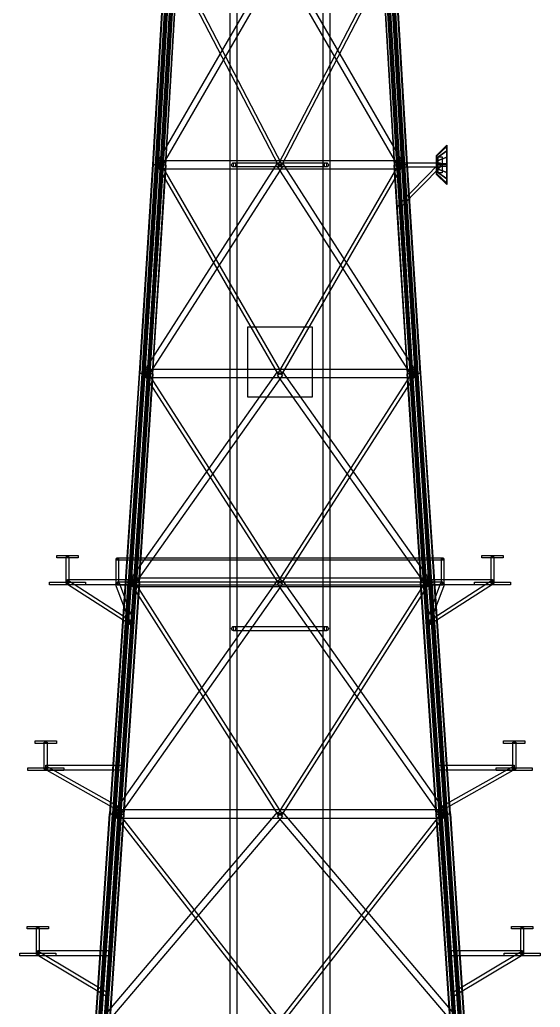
# Model space of a CAD drawing. Header units: millimetres. Extents: x -48000 to 1060615, y -2000 to 333000.
# Drawn here: x -11222 to 11222, y 163668 to 206259 of the extents above; entities that cross this region are included whole.
import ezdxf

# ---------------------------------------------------------------- set-up
doc = ezdxf.new("R2010")
doc.units = ezdxf.units.MM
doc.layers.add('D-STR-CORE', color=7, linetype='Continuous', lineweight=25)
doc.layers.add('D-STR-STRC', color=7, linetype='Continuous', lineweight=25)

msp = doc.modelspace()

# ---------------------------------------------------------------- linework, layer by layer
at = {"layer": 'D-STR-CORE'}
for points in [[(-2160, 18300), (-1840, 18300), (-1840, 224550), (-2160, 224550)], [(-2160, 18300), (-1840, 18300), (-1840, 224550), (-2160, 224550)], [(1840, 18300), (2160, 18300), (2160, 224550), (1840, 224550)], [(1840, 18300), (2160, 18300), (2160, 224550), (1840, 224550)], [(-2000, 200090), (2000, 200090), (2000, 199910), (-2000, 199910)], [(2000, 199910), (-2000, 199910), (-2000, 200090), (2000, 200090)], [(-1400, 190000), (1400, 190000), (1400, 193000), (-1400, 193000)], [(-2000, 180090), (2000, 180090), (2000, 179910), (-2000, 179910)], [(2000, 179910), (-2000, 179910), (-2000, 180090), (2000, 180090)]]:
    msp.add_lwpolyline(points, close=True, dxfattribs=at)
for centre in [(-2000, 200000), (2000, 200000), (-2000, 180000), (2000, 180000)]:
    msp.add_circle(centre, 90, dxfattribs=at)
at = {"layer": 'D-STR-STRC'}
for points in [[(-5269.89, 199987.62), (-5479.59, 200012.38), (-4948.3, 209012.38), (-4738.6, 208987.62)], [(-5479.59, 200012.38), (-5466.86, 200012.38), (-4935.57, 209012.38), (-4948.3, 209012.38)], [(-5466.86, 200012.38), (-5479.59, 200012.38), (-4948.3, 209012.38), (-4935.57, 209012.38)], [(-5479.59, 200012.38), (-5269.89, 199987.62), (-4738.6, 208987.62), (-4948.3, 209012.38)], [(-5466.86, 200012.38), (-5366.94, 200000.58), (-4835.65, 209000.58), (-4935.57, 209012.38)], [(-5366.94, 200000.58), (-5466.86, 200012.38), (-4935.57, 209012.38), (-4835.65, 209000.58)], [(-5366.94, 200000.58), (-5052.99, 200000.58), (-4521.7, 209000.58), (-4835.65, 209000.58)], [(-5052.99, 200000.58), (-5366.94, 200000.58), (-4835.65, 209000.58), (-4521.7, 209000.58)], [(-5043.12, 199999.42), (-5357.08, 199999.42), (-4825.79, 208999.42), (-4511.83, 208999.42)], [(-5357.08, 199999.42), (-5257.16, 199987.62), (-4725.87, 208987.62), (-4825.79, 208999.42)], [(-5257.16, 199987.62), (-5357.08, 199999.42), (-4825.79, 208999.42), (-4725.87, 208987.62)], [(-5357.08, 199999.42), (-5043.12, 199999.42), (-4511.83, 208999.42), (-4825.79, 208999.42)], [(-5324.82, 200007.07), (-4793.53, 209007.07), (-4553.95, 208992.93), (-5085.24, 199992.93)], [(-4553.95, 208992.93), (-5085.24, 199992.93), (-5324.82, 200007.07), (-4793.53, 209007.07)], [(-5308.91, 200060.08), (-103.88, 209060.08), (103.88, 208939.92), (-5101.15, 199939.92)], [(103.88, 208939.92), (-5101.15, 199939.92), (-5308.91, 200060.08), (-103.88, 209060.08)], [(-5276.91, 200004.24), (-4745.62, 209004.24), (-4601.87, 208995.76), (-5133.16, 199995.76)], [(-4601.87, 208995.76), (-5133.16, 199995.76), (-5276.91, 200004.24), (-4745.62, 209004.24)], [(-5257.16, 199987.62), (-5269.89, 199987.62), (-4738.6, 208987.62), (-4725.87, 208987.62)], [(-5269.89, 199987.62), (-5257.16, 199987.62), (-4725.87, 208987.62), (-4738.6, 208987.62)], [(-5052.99, 200000.58), (-5152.91, 200012.38), (-4621.62, 209012.38), (-4521.7, 209000.58)], [(-5152.91, 200012.38), (-5140.18, 200012.38), (-4608.89, 209012.38), (-4621.62, 209012.38)], [(-5140.18, 200012.38), (-5152.91, 200012.38), (-4621.62, 209012.38), (-4608.89, 209012.38)], [(-5152.91, 200012.38), (-5052.99, 200000.58), (-4521.7, 209000.58), (-4621.62, 209012.38)], [(-5140.18, 200012.38), (-4930.47, 199987.62), (-4399.18, 208987.62), (-4608.89, 209012.38)], [(-4930.47, 199987.62), (-5140.18, 200012.38), (-4608.89, 209012.38), (-4399.18, 208987.62)], [(-4943.2, 199987.62), (-5043.12, 199999.42), (-4511.83, 208999.42), (-4411.91, 208987.62)], [(-5043.12, 199999.42), (-4943.2, 199987.62), (-4411.91, 208987.62), (-4511.83, 208999.42)], [(-4930.47, 199987.62), (-4943.2, 199987.62), (-4411.91, 208987.62), (-4399.18, 208987.62)], [(-4943.2, 199987.62), (-4930.47, 199987.62), (-4399.18, 208987.62), (-4411.91, 208987.62)], [(-4609.85, 209033.18), (63.9, 200033.18), (-63.9, 199966.82), (-4737.64, 208966.82)], [(-63.9, 199966.82), (-4737.64, 208966.82), (-4609.85, 209033.18), (63.9, 200033.18)], [(103.88, 209060.08), (5308.91, 200060.08), (5101.15, 199939.92), (-103.88, 208939.92)], [(5101.15, 199939.92), (-103.88, 208939.92), (103.88, 209060.08), (5308.91, 200060.08)], [(-63.9, 200033.18), (4609.85, 209033.18), (4737.64, 208966.82), (63.9, 199966.82)], [(4737.64, 208966.82), (63.9, 199966.82), (-63.9, 200033.18), (4609.85, 209033.18)], [(4930.47, 199987.62), (5140.18, 200012.38), (4608.89, 209012.38), (4399.18, 208987.62)], [(5140.18, 200012.38), (4930.47, 199987.62), (4399.18, 208987.62), (4608.89, 209012.38)], [(4943.2, 199987.62), (4930.47, 199987.62), (4399.18, 208987.62), (4411.91, 208987.62)], [(4930.47, 199987.62), (4943.2, 199987.62), (4411.91, 208987.62), (4399.18, 208987.62)], [(5043.12, 199999.42), (4943.2, 199987.62), (4411.91, 208987.62), (4511.83, 208999.42)], [(4943.2, 199987.62), (5043.12, 199999.42), (4511.83, 208999.42), (4411.91, 208987.62)], [(5357.08, 199999.42), (5043.12, 199999.42), (4511.83, 208999.42), (4825.79, 208999.42)], [(5043.12, 199999.42), (5357.08, 199999.42), (4825.79, 208999.42), (4511.83, 208999.42)], [(5152.91, 200012.38), (5052.99, 200000.58), (4521.7, 209000.58), (4621.62, 209012.38)], [(5052.99, 200000.58), (5152.91, 200012.38), (4621.62, 209012.38), (4521.7, 209000.58)], [(5052.99, 200000.58), (5366.94, 200000.58), (4835.65, 209000.58), (4521.7, 209000.58)], [(5366.94, 200000.58), (5052.99, 200000.58), (4521.7, 209000.58), (4835.65, 209000.58)], [(5085.24, 199992.93), (4553.95, 208992.93), (4793.53, 209007.07), (5324.82, 200007.07)], [(4793.53, 209007.07), (5324.82, 200007.07), (5085.24, 199992.93), (4553.95, 208992.93)], [(5133.16, 199995.76), (4601.87, 208995.76), (4745.62, 209004.24), (5276.91, 200004.24)], [(4745.62, 209004.24), (5276.91, 200004.24), (5133.16, 199995.76), (4601.87, 208995.76)], [(5140.18, 200012.38), (5152.91, 200012.38), (4621.62, 209012.38), (4608.89, 209012.38)], [(5152.91, 200012.38), (5140.18, 200012.38), (4608.89, 209012.38), (4621.62, 209012.38)], [(5257.16, 199987.62), (5357.08, 199999.42), (4825.79, 208999.42), (4725.87, 208987.62)], [(5357.08, 199999.42), (5257.16, 199987.62), (4725.87, 208987.62), (4825.79, 208999.42)], [(5269.89, 199987.62), (5257.16, 199987.62), (4725.87, 208987.62), (4738.6, 208987.62)], [(5257.16, 199987.62), (5269.89, 199987.62), (4738.6, 208987.62), (4725.87, 208987.62)], [(5479.59, 200012.38), (5269.89, 199987.62), (4738.6, 208987.62), (4948.3, 209012.38)], [(5269.89, 199987.62), (5479.59, 200012.38), (4948.3, 209012.38), (4738.6, 208987.62)], [(5366.94, 200000.58), (5466.86, 200012.38), (4935.57, 209012.38), (4835.65, 209000.58)], [(5466.86, 200012.38), (5366.94, 200000.58), (4835.65, 209000.58), (4935.57, 209012.38)], [(5466.86, 200012.38), (5479.59, 200012.38), (4948.3, 209012.38), (4935.57, 209012.38)], [(5479.59, 200012.38), (5466.86, 200012.38), (4935.57, 209012.38), (4948.3, 209012.38)], [(6747.53, 200376.94), (6747.53, 200408), (7197.53, 200850), (7197.53, 200785.3)], [(6747.53, 200288.5), (6747.53, 200376.94), (7197.53, 200785.3), (7197.53, 200601.04)], [(7197.53, 200000), (7197.53, 200325.28), (7197.53, 200601.04), (7197.53, 200785.3), (7197.53, 200850), (7197.53, 200785.3), (7197.53, 200601.04), (7197.53, 200325.28), (7197.53, 200000), (7197.53, 199674.72), (7197.53, 199398.96), (7197.53, 199214.7), (7197.53, 199150), (7197.53, 199214.7), (7197.53, 199398.96), (7197.53, 199674.72)], [(-5205.03, 200184.5), (5205.03, 200184.5), (5205.03, 199815.5), (-5205.03, 199815.5)], [(5205.03, 199815.5), (-5205.03, 199815.5), (-5205.03, 200184.5), (5205.03, 200184.5)], [(6747.53, 200156.13), (6747.53, 200288.5), (7197.53, 200601.04), (7197.53, 200325.28)], [(6747.53, 200000), (6747.53, 200156.13), (6747.53, 200288.5), (6747.53, 200376.94), (6747.53, 200408), (6747.53, 200376.94), (6747.53, 200288.5), (6747.53, 200156.13), (6747.53, 200000), (6747.53, 199843.87), (6747.53, 199711.5), (6747.53, 199623.06), (6747.53, 199592), (6747.53, 199623.06), (6747.53, 199711.5), (6747.53, 199843.87)], [(6747.53, 200000), (6747.53, 200156.13), (7197.53, 200325.28), (7197.53, 200000)], [(6820.03, 199650), (6820.03, 200350), (6990.03, 200350), (6990.03, 199650)], [(-5840.65, 190986.36), (-6056.54, 191013.64), (-5487.77, 200013.64), (-5271.89, 199986.36)], [(-6056.54, 191013.64), (-6043.81, 191013.64), (-5475.05, 200013.64), (-5487.77, 200013.64)], [(-6043.81, 191013.64), (-6056.54, 191013.64), (-5487.77, 200013.64), (-5475.05, 200013.64)], [(-6056.54, 191013.64), (-5840.65, 190986.36), (-5271.89, 199986.36), (-5487.77, 200013.64)], [(-6043.81, 191013.64), (-5940.8, 191000.62), (-5372.03, 200000.62), (-5475.05, 200013.64)], [(-5940.8, 191000.62), (-6043.81, 191013.64), (-5475.05, 200013.64), (-5372.03, 200000.62)], [(-5940.8, 191000.62), (-5616.66, 191000.62), (-5047.89, 200000.62), (-5372.03, 200000.62)], [(-5616.66, 191000.62), (-5940.8, 191000.62), (-5372.03, 200000.62), (-5047.89, 200000.62)], [(-5606.8, 190999.38), (-5930.94, 190999.38), (-5362.17, 199999.38), (-5038.03, 199999.38)], [(-5930.94, 190999.38), (-5827.93, 190986.36), (-5259.16, 199986.36), (-5362.17, 199999.38)], [(-5827.93, 190986.36), (-5930.94, 190999.38), (-5362.17, 199999.38), (-5259.16, 199986.36)], [(-5930.94, 190999.38), (-5606.8, 190999.38), (-5038.03, 199999.38), (-5362.17, 199999.38)], [(-5897.16, 191007.8), (-5328.39, 200007.8), (-5081.68, 199992.2), (-5650.45, 190992.2)], [(-5081.68, 199992.2), (-5650.45, 190992.2), (-5897.16, 191007.8), (-5328.39, 200007.8)], [(-5877.83, 191066.74), (-104.03, 200066.74), (104.03, 199933.26), (-5669.77, 190933.26)], [(104.03, 199933.26), (-5669.77, 190933.26), (-5877.83, 191066.74), (-104.03, 200066.74)], [(-5847.81, 191004.68), (-5279.05, 200004.68), (-5131.02, 199995.32), (-5699.79, 190995.32)], [(-5131.02, 199995.32), (-5699.79, 190995.32), (-5847.81, 191004.68), (-5279.05, 200004.68)], [(-5827.93, 190986.36), (-5840.65, 190986.36), (-5271.89, 199986.36), (-5259.16, 199986.36)], [(-5840.65, 190986.36), (-5827.93, 190986.36), (-5259.16, 199986.36), (-5271.89, 199986.36)], [(-5616.66, 191000.62), (-5719.68, 191013.64), (-5150.91, 200013.64), (-5047.89, 200000.62)], [(-5719.68, 191013.64), (-5706.95, 191013.64), (-5138.18, 200013.64), (-5150.91, 200013.64)], [(-5706.95, 191013.64), (-5719.68, 191013.64), (-5150.91, 200013.64), (-5138.18, 200013.64)], [(-5719.68, 191013.64), (-5616.66, 191000.62), (-5047.89, 200000.62), (-5150.91, 200013.64)], [(-5706.95, 191013.64), (-5491.06, 190986.36), (-4922.29, 199986.36), (-5138.18, 200013.64)], [(-5491.06, 190986.36), (-5706.95, 191013.64), (-5138.18, 200013.64), (-4922.29, 199986.36)], [(-5503.79, 190986.36), (-5606.8, 190999.38), (-5038.03, 199999.38), (-4935.02, 199986.36)], [(-5606.8, 190999.38), (-5503.79, 190986.36), (-4935.02, 199986.36), (-5038.03, 199999.38)], [(-5491.06, 190986.36), (-5503.79, 190986.36), (-4935.02, 199986.36), (-4922.29, 199986.36)], [(-5503.79, 190986.36), (-5491.06, 190986.36), (-4922.29, 199986.36), (-4935.02, 199986.36)], [(-5271.89, 199986.36), (-5487.77, 200013.64), (-5475.05, 200013.64), (-5372.03, 200000.62), (-5047.89, 200000.62), (-5150.91, 200013.64), (-5138.18, 200013.64), (-4922.29, 199986.36), (-4935.02, 199986.36), (-5038.03, 199999.38), (-5362.17, 199999.38), (-5259.16, 199986.36)], [(-4922.29, 199986.36), (-5138.18, 200013.64), (-5150.91, 200013.64), (-5047.89, 200000.62), (-5372.03, 200000.62), (-5475.05, 200013.64), (-5487.77, 200013.64), (-5271.89, 199986.36), (-5259.16, 199986.36), (-5362.17, 199999.38), (-5038.03, 199999.38), (-4935.02, 199986.36)], [(-5269.89, 199987.62), (-5479.59, 200012.38), (-5466.86, 200012.38), (-5366.94, 200000.58), (-5052.99, 200000.58), (-5152.91, 200012.38), (-5140.18, 200012.38), (-4930.47, 199987.62), (-4943.2, 199987.62), (-5043.12, 199999.42), (-5357.08, 199999.42), (-5257.16, 199987.62)], [(-4930.47, 199987.62), (-5140.18, 200012.38), (-5152.91, 200012.38), (-5052.99, 200000.58), (-5366.94, 200000.58), (-5466.86, 200012.38), (-5479.59, 200012.38), (-5269.89, 199987.62), (-5257.16, 199987.62), (-5357.08, 199999.42), (-5043.12, 199999.42), (-4943.2, 199987.62)], [(-5140.84, 200037.13), (64.2, 191037.13), (-64.2, 190962.87), (-5269.23, 199962.87)], [(-64.2, 190962.87), (-5269.23, 199962.87), (-5140.84, 200037.13), (64.2, 191037.13)], [(104.03, 200066.74), (5877.83, 191066.74), (5669.77, 190933.26), (-104.03, 199933.26)], [(5669.77, 190933.26), (-104.03, 199933.26), (104.03, 200066.74), (5877.83, 191066.74)], [(-64.2, 191037.13), (5140.84, 200037.13), (5269.23, 199962.87), (64.2, 190962.87)], [(5269.23, 199962.87), (64.2, 190962.87), (-64.2, 191037.13), (5140.84, 200037.13)], [(4922.29, 199986.36), (5138.18, 200013.64), (5150.91, 200013.64), (5047.89, 200000.62), (5372.03, 200000.62), (5475.05, 200013.64), (5487.77, 200013.64), (5271.89, 199986.36), (5259.16, 199986.36), (5362.17, 199999.38), (5038.03, 199999.38), (4935.02, 199986.36)], [(5491.06, 190986.36), (5706.95, 191013.64), (5138.18, 200013.64), (4922.29, 199986.36)], [(5271.89, 199986.36), (5487.77, 200013.64), (5475.05, 200013.64), (5372.03, 200000.62), (5047.89, 200000.62), (5150.91, 200013.64), (5138.18, 200013.64), (4922.29, 199986.36), (4935.02, 199986.36), (5038.03, 199999.38), (5362.17, 199999.38), (5259.16, 199986.36)], [(5706.95, 191013.64), (5491.06, 190986.36), (4922.29, 199986.36), (5138.18, 200013.64)], [(5503.79, 190986.36), (5491.06, 190986.36), (4922.29, 199986.36), (4935.02, 199986.36)], [(5491.06, 190986.36), (5503.79, 190986.36), (4935.02, 199986.36), (4922.29, 199986.36)], [(4930.47, 199987.62), (5140.18, 200012.38), (5152.91, 200012.38), (5052.99, 200000.58), (5366.94, 200000.58), (5466.86, 200012.38), (5479.59, 200012.38), (5269.89, 199987.62), (5257.16, 199987.62), (5357.08, 199999.42), (5043.12, 199999.42), (4943.2, 199987.62)], [(5269.89, 199987.62), (5479.59, 200012.38), (5466.86, 200012.38), (5366.94, 200000.58), (5052.99, 200000.58), (5152.91, 200012.38), (5140.18, 200012.38), (4930.47, 199987.62), (4943.2, 199987.62), (5043.12, 199999.42), (5357.08, 199999.42), (5257.16, 199987.62)], [(5606.8, 190999.38), (5503.79, 190986.36), (4935.02, 199986.36), (5038.03, 199999.38)], [(5503.79, 190986.36), (5606.8, 190999.38), (5038.03, 199999.38), (4935.02, 199986.36)], [(5025.03, 200095), (6905.03, 200095), (6905.03, 199905), (5025.03, 199905)], [(5930.94, 190999.38), (5606.8, 190999.38), (5038.03, 199999.38), (5362.17, 199999.38)], [(5606.8, 190999.38), (5930.94, 190999.38), (5362.17, 199999.38), (5038.03, 199999.38)], [(5719.68, 191013.64), (5616.66, 191000.62), (5047.89, 200000.62), (5150.91, 200013.64)], [(5616.66, 191000.62), (5719.68, 191013.64), (5150.91, 200013.64), (5047.89, 200000.62)], [(5616.66, 191000.62), (5940.8, 191000.62), (5372.03, 200000.62), (5047.89, 200000.62)], [(5940.8, 191000.62), (5616.66, 191000.62), (5047.89, 200000.62), (5372.03, 200000.62)], [(5650.45, 190992.2), (5081.68, 199992.2), (5328.39, 200007.8), (5897.16, 191007.8)], [(5328.39, 200007.8), (5897.16, 191007.8), (5650.45, 190992.2), (5081.68, 199992.2)], [(5088.82, 198249.03), (6855.07, 200049.03), (6955, 199950.97), (5188.75, 198150.97)], [(5699.79, 190995.32), (5131.02, 199995.32), (5279.05, 200004.68), (5847.81, 191004.68)], [(5279.05, 200004.68), (5847.81, 191004.68), (5699.79, 190995.32), (5131.02, 199995.32)], [(5706.95, 191013.64), (5719.68, 191013.64), (5150.91, 200013.64), (5138.18, 200013.64)], [(5719.68, 191013.64), (5706.95, 191013.64), (5138.18, 200013.64), (5150.91, 200013.64)], [(5827.93, 190986.36), (5930.94, 190999.38), (5362.17, 199999.38), (5259.16, 199986.36)], [(5930.94, 190999.38), (5827.93, 190986.36), (5259.16, 199986.36), (5362.17, 199999.38)], [(5840.65, 190986.36), (5827.93, 190986.36), (5259.16, 199986.36), (5271.89, 199986.36)], [(5827.93, 190986.36), (5840.65, 190986.36), (5271.89, 199986.36), (5259.16, 199986.36)], [(6056.54, 191013.64), (5840.65, 190986.36), (5271.89, 199986.36), (5487.77, 200013.64)], [(5840.65, 190986.36), (6056.54, 191013.64), (5487.77, 200013.64), (5271.89, 199986.36)], [(5940.8, 191000.62), (6043.81, 191013.64), (5475.05, 200013.64), (5372.03, 200000.62)], [(6043.81, 191013.64), (5940.8, 191000.62), (5372.03, 200000.62), (5475.05, 200013.64)], [(6043.81, 191013.64), (6056.54, 191013.64), (5487.77, 200013.64), (5475.05, 200013.64)], [(6056.54, 191013.64), (6043.81, 191013.64), (5475.05, 200013.64), (5487.77, 200013.64)], [(6747.53, 200000), (6747.53, 199843.87), (7197.53, 199674.72), (7197.53, 200000)], [(6747.53, 199843.87), (6747.53, 199711.5), (7197.53, 199398.96), (7197.53, 199674.72)], [(6905.03, 200065), (7197.53, 200065), (7197.53, 199935), (6905.03, 199935)], [(6747.53, 199711.5), (6747.53, 199623.06), (7197.53, 199214.7), (7197.53, 199398.96)], [(6747.53, 199623.06), (6747.53, 199592), (7197.53, 199150), (7197.53, 199214.7)], [(-6434.11, 181985.4), (-6656.21, 182014.6), (-6064.74, 191014.6), (-5842.64, 190985.4)], [(-6656.21, 182014.6), (-6643.48, 182014.6), (-6052.01, 191014.6), (-6064.74, 191014.6)], [(-6643.48, 182014.6), (-6656.21, 182014.6), (-6064.74, 191014.6), (-6052.01, 191014.6)], [(-6656.21, 182014.6), (-6434.11, 181985.4), (-5842.64, 190985.4), (-6064.74, 191014.6)], [(-6643.48, 182014.6), (-6537.36, 182000.65), (-5945.89, 191000.65), (-6052.01, 191014.6)], [(-6537.36, 182000.65), (-6643.48, 182014.6), (-6052.01, 191014.6), (-5945.89, 191000.65)], [(-6537.36, 182000.65), (-6203.04, 182000.65), (-5611.57, 191000.65), (-5945.89, 191000.65)], [(-6203.04, 182000.65), (-6537.36, 182000.65), (-5945.89, 191000.65), (-5611.57, 191000.65)], [(-6193.18, 181999.35), (-6527.5, 181999.35), (-5936.03, 190999.35), (-5601.71, 190999.35)], [(-6527.5, 181999.35), (-6421.38, 181985.4), (-5829.91, 190985.4), (-5936.03, 190999.35)], [(-6421.38, 181985.4), (-6527.5, 181999.35), (-5936.03, 190999.35), (-5829.91, 190985.4)], [(-6527.5, 181999.35), (-6193.18, 181999.35), (-5601.71, 190999.35), (-5936.03, 190999.35)], [(-6492.2, 182008.34), (-5900.73, 191008.34), (-5646.88, 190991.66), (-6238.34, 181991.66)], [(-5646.88, 190991.66), (-6238.34, 181991.66), (-6492.2, 182008.34), (-5900.73, 191008.34)], [(-6469.12, 182073.45), (-103.85, 191073.45), (103.85, 190926.55), (-6261.42, 181926.55)], [(103.85, 190926.55), (-6261.42, 181926.55), (-6469.12, 182073.45), (-103.85, 191073.45)], [(-6441.43, 182005), (-5849.96, 191005), (-5697.65, 190995), (-6289.11, 181995)], [(-5697.65, 190995), (-6289.11, 181995), (-6441.43, 182005), (-5849.96, 191005)], [(-6421.38, 181985.4), (-6434.11, 181985.4), (-5842.64, 190985.4), (-5829.91, 190985.4)], [(-6434.11, 181985.4), (-6421.38, 181985.4), (-5829.91, 190985.4), (-5842.64, 190985.4)], [(-6203.04, 182000.65), (-6309.16, 182014.6), (-5717.69, 191014.6), (-5611.57, 191000.65)], [(-6309.16, 182014.6), (-6296.43, 182014.6), (-5704.97, 191014.6), (-5717.69, 191014.6)], [(-6296.43, 182014.6), (-6309.16, 182014.6), (-5717.69, 191014.6), (-5704.97, 191014.6)], [(-6309.16, 182014.6), (-6203.04, 182000.65), (-5611.57, 191000.65), (-5717.69, 191014.6)], [(-6296.43, 182014.6), (-6074.33, 181985.4), (-5482.86, 190985.4), (-5704.97, 191014.6)], [(-6074.33, 181985.4), (-6296.43, 182014.6), (-5704.97, 191014.6), (-5482.86, 190985.4)], [(-6087.06, 181985.4), (-6193.18, 181999.35), (-5601.71, 190999.35), (-5495.59, 190985.4)], [(-6193.18, 181999.35), (-6087.06, 181985.4), (-5495.59, 190985.4), (-5601.71, 190999.35)], [(-6074.33, 181985.4), (-6087.06, 181985.4), (-5495.59, 190985.4), (-5482.86, 190985.4)], [(-6087.06, 181985.4), (-6074.33, 181985.4), (-5482.86, 190985.4), (-5495.59, 190985.4)], [(-5842.64, 190985.4), (-6064.74, 191014.6), (-6052.01, 191014.6), (-5945.89, 191000.65), (-5611.57, 191000.65), (-5717.69, 191014.6), (-5704.97, 191014.6), (-5482.86, 190985.4), (-5495.59, 190985.4), (-5601.71, 190999.35), (-5936.03, 190999.35), (-5829.91, 190985.4)], [(-5482.86, 190985.4), (-5704.97, 191014.6), (-5717.69, 191014.6), (-5611.57, 191000.65), (-5945.89, 191000.65), (-6052.01, 191014.6), (-6064.74, 191014.6), (-5842.64, 190985.4), (-5829.91, 190985.4), (-5936.03, 190999.35), (-5601.71, 190999.35), (-5495.59, 190985.4)], [(-5840.65, 190986.36), (-6056.54, 191013.64), (-6043.81, 191013.64), (-5940.8, 191000.62), (-5616.66, 191000.62), (-5719.68, 191013.64), (-5706.95, 191013.64), (-5491.06, 190986.36), (-5503.79, 190986.36), (-5606.8, 190999.38), (-5930.94, 190999.38), (-5827.93, 190986.36)], [(-5491.06, 190986.36), (-5706.95, 191013.64), (-5719.68, 191013.64), (-5616.66, 191000.62), (-5940.8, 191000.62), (-6043.81, 191013.64), (-6056.54, 191013.64), (-5840.65, 190986.36), (-5827.93, 190986.36), (-5930.94, 190999.38), (-5606.8, 190999.38), (-5503.79, 190986.36)], [(-5709.56, 191041.21), (64.24, 182041.21), (-64.24, 181958.79), (-5838.04, 190958.79)], [(-64.24, 181958.79), (-5838.04, 190958.79), (-5709.56, 191041.21), (64.24, 182041.21)], [(-5773.8, 191189), (5773.8, 191189), (5773.8, 190811), (-5773.8, 190811)], [(5773.8, 190811), (-5773.8, 190811), (-5773.8, 191189), (5773.8, 191189)], [(103.85, 191073.45), (6469.12, 182073.45), (6261.42, 181926.55), (-103.85, 190926.55)], [(6261.42, 181926.55), (-103.85, 190926.55), (103.85, 191073.45), (6469.12, 182073.45)], [(-64.24, 182041.21), (5709.56, 191041.21), (5838.04, 190958.79), (64.24, 181958.79)], [(5838.04, 190958.79), (64.24, 181958.79), (-64.24, 182041.21), (5709.56, 191041.21)], [(5482.86, 190985.4), (5704.97, 191014.6), (5717.69, 191014.6), (5611.57, 191000.65), (5945.89, 191000.65), (6052.01, 191014.6), (6064.74, 191014.6), (5842.64, 190985.4), (5829.91, 190985.4), (5936.03, 190999.35), (5601.71, 190999.35), (5495.59, 190985.4)], [(6074.33, 181985.4), (6296.43, 182014.6), (5704.97, 191014.6), (5482.86, 190985.4)], [(5842.64, 190985.4), (6064.74, 191014.6), (6052.01, 191014.6), (5945.89, 191000.65), (5611.57, 191000.65), (5717.69, 191014.6), (5704.97, 191014.6), (5482.86, 190985.4), (5495.59, 190985.4), (5601.71, 190999.35), (5936.03, 190999.35), (5829.91, 190985.4)], [(6296.43, 182014.6), (6074.33, 181985.4), (5482.86, 190985.4), (5704.97, 191014.6)], [(6087.06, 181985.4), (6074.33, 181985.4), (5482.86, 190985.4), (5495.59, 190985.4)], [(6074.33, 181985.4), (6087.06, 181985.4), (5495.59, 190985.4), (5482.86, 190985.4)], [(5491.06, 190986.36), (5706.95, 191013.64), (5719.68, 191013.64), (5616.66, 191000.62), (5940.8, 191000.62), (6043.81, 191013.64), (6056.54, 191013.64), (5840.65, 190986.36), (5827.93, 190986.36), (5930.94, 190999.38), (5606.8, 190999.38), (5503.79, 190986.36)], [(5840.65, 190986.36), (6056.54, 191013.64), (6043.81, 191013.64), (5940.8, 191000.62), (5616.66, 191000.62), (5719.68, 191013.64), (5706.95, 191013.64), (5491.06, 190986.36), (5503.79, 190986.36), (5606.8, 190999.38), (5930.94, 190999.38), (5827.93, 190986.36)], [(6193.18, 181999.35), (6087.06, 181985.4), (5495.59, 190985.4), (5601.71, 190999.35)], [(6087.06, 181985.4), (6193.18, 181999.35), (5601.71, 190999.35), (5495.59, 190985.4)], [(6527.5, 181999.35), (6193.18, 181999.35), (5601.71, 190999.35), (5936.03, 190999.35)], [(6193.18, 181999.35), (6527.5, 181999.35), (5936.03, 190999.35), (5601.71, 190999.35)], [(6309.16, 182014.6), (6203.04, 182000.65), (5611.57, 191000.65), (5717.69, 191014.6)], [(6203.04, 182000.65), (6309.16, 182014.6), (5717.69, 191014.6), (5611.57, 191000.65)], [(6203.04, 182000.65), (6537.36, 182000.65), (5945.89, 191000.65), (5611.57, 191000.65)], [(6537.36, 182000.65), (6203.04, 182000.65), (5611.57, 191000.65), (5945.89, 191000.65)], [(6238.34, 181991.66), (5646.88, 190991.66), (5900.73, 191008.34), (6492.2, 182008.34)], [(5900.73, 191008.34), (6492.2, 182008.34), (6238.34, 181991.66), (5646.88, 190991.66)], [(6289.11, 181995), (5697.65, 190995), (5849.96, 191005), (6441.43, 182005)], [(5849.96, 191005), (6441.43, 182005), (6289.11, 181995), (5697.65, 190995)], [(6296.43, 182014.6), (6309.16, 182014.6), (5717.69, 191014.6), (5704.97, 191014.6)], [(6309.16, 182014.6), (6296.43, 182014.6), (5704.97, 191014.6), (5717.69, 191014.6)], [(6421.38, 181985.4), (6527.5, 181999.35), (5936.03, 190999.35), (5829.91, 190985.4)], [(6527.5, 181999.35), (6421.38, 181985.4), (5829.91, 190985.4), (5936.03, 190999.35)], [(6434.11, 181985.4), (6421.38, 181985.4), (5829.91, 190985.4), (5842.64, 190985.4)], [(6421.38, 181985.4), (6434.11, 181985.4), (5842.64, 190985.4), (5829.91, 190985.4)], [(6656.21, 182014.6), (6434.11, 181985.4), (5842.64, 190985.4), (6064.74, 191014.6)], [(6434.11, 181985.4), (6656.21, 182014.6), (6064.74, 191014.6), (5842.64, 190985.4)], [(6537.36, 182000.65), (6643.48, 182014.6), (6052.01, 191014.6), (5945.89, 191000.65)], [(6643.48, 182014.6), (6537.36, 182000.65), (5945.89, 191000.65), (6052.01, 191014.6)], [(6643.48, 182014.6), (6656.21, 182014.6), (6064.74, 191014.6), (6052.01, 191014.6)], [(6656.21, 182014.6), (6643.48, 182014.6), (6052.01, 191014.6), (6064.74, 191014.6)], [(-9624.89, 183155), (-8705.65, 183155), (-8705.65, 183045), (-9624.89, 183045)], [(-8705.65, 183045), (-9624.89, 183045), (-9624.89, 183155), (-8705.65, 183155)], [(8705.65, 183155), (9624.89, 183155), (9624.89, 183045), (8705.65, 183045)], [(9624.89, 183045), (8705.65, 183045), (8705.65, 183155), (9624.89, 183155)], [(-9225.27, 181940), (-9225.27, 183100), (-9105.27, 183100), (-9105.27, 181940)], [(-9225.27, 181940), (-9225.27, 183100), (-9105.27, 183100), (-9105.27, 181940)], [(-7060.27, 181940), (-7060.27, 183000), (-6970.27, 183000), (-6970.27, 181940)], [(-7060.27, 181940), (-7060.27, 183000), (-6970.27, 183000), (-6970.27, 181940)], [(-7015.27, 183045), (7015.27, 183045), (7015.27, 182955), (-7015.27, 182955)], [(7015.27, 182955), (-7015.27, 182955), (-7015.27, 183045), (7015.27, 183045)], [(6970.27, 181940), (6970.27, 183000), (7060.27, 183000), (7060.27, 181940)], [(6970.27, 181940), (6970.27, 183000), (7060.27, 183000), (7060.27, 181940)], [(9105.27, 181940), (9105.27, 183100), (9225.27, 183100), (9225.27, 181940)], [(9105.27, 181940), (9105.27, 183100), (9225.27, 183100), (9225.27, 181940)], [(-9943.09, 181880), (-9943.09, 182000), (-8387.45, 182000), (-8387.45, 181880)], [(-9943.09, 181880), (-9943.09, 182000), (-8387.45, 182000), (-8387.45, 181880)], [(-6402.1, 180132.66), (-9208.46, 181932.66), (-9122.08, 182067.34), (-6315.72, 180267.34)], [(-6402.1, 180132.66), (-9208.46, 181932.66), (-9122.08, 182067.34), (-6315.72, 180267.34)], [(-6237.99, 181890), (-9165.27, 181890), (-9165.27, 182110), (-6237.99, 182110)], [(-6237.99, 181890), (-9165.27, 181890), (-9165.27, 182110), (-6237.99, 182110)], [(-7108.08, 171984.61), (-7337.13, 172015.39), (-6665.34, 182015.39), (-6436.29, 181984.61)], [(-7337.13, 172015.39), (-7324.4, 172015.39), (-6652.61, 182015.39), (-6665.34, 182015.39)], [(-7324.4, 172015.39), (-7337.13, 172015.39), (-6665.34, 182015.39), (-6652.61, 182015.39)], [(-7337.13, 172015.39), (-7108.08, 171984.61), (-6436.29, 181984.61), (-6665.34, 182015.39)], [(-7324.4, 172015.39), (-7214.81, 172000.66), (-6543.01, 182000.66), (-6652.61, 182015.39)], [(-7214.81, 172000.66), (-7324.4, 172015.39), (-6652.61, 182015.39), (-6543.01, 182000.66)], [(-7214.81, 172000.66), (-6869.17, 172000.66), (-6197.38, 182000.66), (-6543.01, 182000.66)], [(-6869.17, 172000.66), (-7214.81, 172000.66), (-6543.01, 182000.66), (-6197.38, 182000.66)], [(-6859.32, 171999.34), (-7204.95, 171999.34), (-6533.16, 181999.34), (-6187.53, 181999.34)], [(-7204.95, 171999.34), (-7095.36, 171984.61), (-6423.57, 181984.61), (-6533.16, 181999.34)], [(-7095.36, 171984.61), (-7204.95, 171999.34), (-6533.16, 181999.34), (-6423.57, 181984.61)], [(-7204.95, 171999.34), (-6859.32, 171999.34), (-6187.53, 181999.34), (-6533.16, 181999.34)], [(-7167.97, 172008.79), (-6496.18, 182008.79), (-6234.37, 181991.21), (-6906.16, 171991.21)], [(-6234.37, 181991.21), (-6906.16, 171991.21), (-7167.97, 172008.79), (-6496.18, 182008.79)], [(-7144.36, 172075.5), (-107.3, 182075.5), (107.3, 181924.5), (-6929.77, 171924.5)], [(107.3, 181924.5), (-6929.77, 171924.5), (-7144.36, 172075.5), (-107.3, 182075.5)], [(-7115.6, 172005.28), (-6443.81, 182005.28), (-6286.73, 181994.72), (-6958.52, 171994.72)], [(-6286.73, 181994.72), (-6958.52, 171994.72), (-7115.6, 172005.28), (-6443.81, 182005.28)], [(-7095.36, 171984.61), (-7108.08, 171984.61), (-6436.29, 181984.61), (-6423.57, 181984.61)], [(-7108.08, 171984.61), (-7095.36, 171984.61), (-6423.57, 181984.61), (-6436.29, 181984.61)], [(-6433.77, 180171.76), (-7090.12, 181911.76), (-6940.42, 181968.24), (-6284.06, 180228.24)], [(-6433.77, 180171.76), (-7090.12, 181911.76), (-6940.42, 181968.24), (-6284.06, 180228.24)], [(-7015.27, 181880), (7015.27, 181880), (7015.27, 182000), (-7015.27, 182000)], [(-7015.27, 181880), (7015.27, 181880), (7015.27, 182000), (-7015.27, 182000)], [(-7015.27, 181880), (-6365.27, 181880), (-6365.27, 182000), (-7015.27, 182000)], [(-6869.17, 172000.66), (-6978.77, 172015.39), (-6306.98, 182015.39), (-6197.38, 182000.66)], [(-6978.77, 172015.39), (-6966.04, 172015.39), (-6294.25, 182015.39), (-6306.98, 182015.39)], [(-6966.04, 172015.39), (-6978.77, 172015.39), (-6306.98, 182015.39), (-6294.25, 182015.39)], [(-6978.77, 172015.39), (-6869.17, 172000.66), (-6197.38, 182000.66), (-6306.98, 182015.39)], [(-6966.04, 172015.39), (-6736.99, 171984.61), (-6065.2, 181984.61), (-6294.25, 182015.39)], [(-6736.99, 171984.61), (-6966.04, 172015.39), (-6294.25, 182015.39), (-6065.2, 181984.61)], [(-6749.72, 171984.61), (-6859.32, 171999.34), (-6187.53, 181999.34), (-6077.93, 181984.61)], [(-6859.32, 171999.34), (-6749.72, 171984.61), (-6077.93, 181984.61), (-6187.53, 181999.34)], [(-6736.99, 171984.61), (-6749.72, 171984.61), (-6077.93, 181984.61), (-6065.2, 181984.61)], [(-6749.72, 171984.61), (-6736.99, 171984.61), (-6065.2, 181984.61), (-6077.93, 181984.61)], [(-6436.29, 181984.61), (-6665.34, 182015.39), (-6652.61, 182015.39), (-6543.01, 182000.66), (-6197.38, 182000.66), (-6306.98, 182015.39), (-6294.25, 182015.39), (-6065.2, 181984.61), (-6077.93, 181984.61), (-6187.53, 181999.34), (-6533.16, 181999.34), (-6423.57, 181984.61)], [(-6065.2, 181984.61), (-6294.25, 182015.39), (-6306.98, 182015.39), (-6197.38, 182000.66), (-6543.01, 182000.66), (-6652.61, 182015.39), (-6665.34, 182015.39), (-6436.29, 181984.61), (-6423.57, 181984.61), (-6533.16, 181999.34), (-6187.53, 181999.34), (-6077.93, 181984.61)], [(-6434.11, 181985.4), (-6656.21, 182014.6), (-6643.48, 182014.6), (-6537.36, 182000.65), (-6203.04, 182000.65), (-6309.16, 182014.6), (-6296.43, 182014.6), (-6074.33, 181985.4), (-6087.06, 181985.4), (-6193.18, 181999.35), (-6527.5, 181999.35), (-6421.38, 181985.4)], [(-6074.33, 181985.4), (-6296.43, 182014.6), (-6309.16, 182014.6), (-6203.04, 182000.65), (-6537.36, 182000.65), (-6643.48, 182014.6), (-6656.21, 182014.6), (-6434.11, 181985.4), (-6421.38, 181985.4), (-6527.5, 181999.35), (-6193.18, 181999.35), (-6087.06, 181985.4)], [(-6298.86, 182042.27), (66.41, 172042.27), (-66.41, 171957.73), (-6431.68, 181957.73)], [(-66.41, 171957.73), (-6431.68, 181957.73), (-6298.86, 182042.27), (66.41, 172042.27)], [(-6365.27, 182194), (6365.27, 182194), (6365.27, 181806), (-6365.27, 181806)], [(6365.27, 181806), (-6365.27, 181806), (-6365.27, 182194), (6365.27, 182194)], [(107.3, 182075.5), (7144.36, 172075.5), (6929.77, 171924.5), (-107.3, 181924.5)], [(6929.77, 171924.5), (-107.3, 181924.5), (107.3, 182075.5), (7144.36, 172075.5)], [(-66.41, 172042.27), (6298.86, 182042.27), (6431.68, 181957.73), (66.41, 171957.73)], [(6431.68, 181957.73), (66.41, 171957.73), (-66.41, 172042.27), (6298.86, 182042.27)], [(6065.2, 181984.61), (6294.25, 182015.39), (6306.98, 182015.39), (6197.38, 182000.66), (6543.01, 182000.66), (6652.61, 182015.39), (6665.34, 182015.39), (6436.29, 181984.61), (6423.57, 181984.61), (6533.16, 181999.34), (6187.53, 181999.34), (6077.93, 181984.61)], [(6736.99, 171984.61), (6966.04, 172015.39), (6294.25, 182015.39), (6065.2, 181984.61)], [(6436.29, 181984.61), (6665.34, 182015.39), (6652.61, 182015.39), (6543.01, 182000.66), (6197.38, 182000.66), (6306.98, 182015.39), (6294.25, 182015.39), (6065.2, 181984.61), (6077.93, 181984.61), (6187.53, 181999.34), (6533.16, 181999.34), (6423.57, 181984.61)], [(6966.04, 172015.39), (6736.99, 171984.61), (6065.2, 181984.61), (6294.25, 182015.39)], [(6749.72, 171984.61), (6736.99, 171984.61), (6065.2, 181984.61), (6077.93, 181984.61)], [(6736.99, 171984.61), (6749.72, 171984.61), (6077.93, 181984.61), (6065.2, 181984.61)], [(6074.33, 181985.4), (6296.43, 182014.6), (6309.16, 182014.6), (6203.04, 182000.65), (6537.36, 182000.65), (6643.48, 182014.6), (6656.21, 182014.6), (6434.11, 181985.4), (6421.38, 181985.4), (6527.5, 181999.35), (6193.18, 181999.35), (6087.06, 181985.4)], [(6434.11, 181985.4), (6656.21, 182014.6), (6643.48, 182014.6), (6537.36, 182000.65), (6203.04, 182000.65), (6309.16, 182014.6), (6296.43, 182014.6), (6074.33, 181985.4), (6087.06, 181985.4), (6193.18, 181999.35), (6527.5, 181999.35), (6421.38, 181985.4)], [(6859.32, 171999.34), (6749.72, 171984.61), (6077.93, 181984.61), (6187.53, 181999.34)], [(6749.72, 171984.61), (6859.32, 171999.34), (6187.53, 181999.34), (6077.93, 181984.61)], [(7204.95, 171999.34), (6859.32, 171999.34), (6187.53, 181999.34), (6533.16, 181999.34)], [(6859.32, 171999.34), (7204.95, 171999.34), (6533.16, 181999.34), (6187.53, 181999.34)], [(6978.77, 172015.39), (6869.17, 172000.66), (6197.38, 182000.66), (6306.98, 182015.39)], [(6869.17, 172000.66), (6978.77, 172015.39), (6306.98, 182015.39), (6197.38, 182000.66)], [(6869.17, 172000.66), (7214.81, 172000.66), (6543.01, 182000.66), (6197.38, 182000.66)], [(7214.81, 172000.66), (6869.17, 172000.66), (6197.38, 182000.66), (6543.01, 182000.66)], [(6906.16, 171991.21), (6234.37, 181991.21), (6496.18, 182008.79), (7167.97, 172008.79)], [(6496.18, 182008.79), (7167.97, 172008.79), (6906.16, 171991.21), (6234.37, 181991.21)], [(6237.99, 182110), (9165.27, 182110), (9165.27, 181890), (6237.99, 181890)], [(6237.99, 182110), (9165.27, 182110), (9165.27, 181890), (6237.99, 181890)], [(6284.06, 180228.24), (6940.42, 181968.24), (7090.12, 181911.76), (6433.77, 180171.76)], [(6284.06, 180228.24), (6940.42, 181968.24), (7090.12, 181911.76), (6433.77, 180171.76)], [(6958.52, 171994.72), (6286.73, 181994.72), (6443.81, 182005.28), (7115.6, 172005.28)], [(6443.81, 182005.28), (7115.6, 172005.28), (6958.52, 171994.72), (6286.73, 181994.72)], [(6966.04, 172015.39), (6978.77, 172015.39), (6306.98, 182015.39), (6294.25, 182015.39)], [(6978.77, 172015.39), (6966.04, 172015.39), (6294.25, 182015.39), (6306.98, 182015.39)], [(6315.72, 180267.34), (9122.08, 182067.34), (9208.46, 181932.66), (6402.1, 180132.66)], [(6315.72, 180267.34), (9122.08, 182067.34), (9208.46, 181932.66), (6402.1, 180132.66)], [(6365.27, 181880), (7015.27, 181880), (7015.27, 182000), (6365.27, 182000)], [(7095.36, 171984.61), (7204.95, 171999.34), (6533.16, 181999.34), (6423.57, 181984.61)], [(7204.95, 171999.34), (7095.36, 171984.61), (6423.57, 181984.61), (6533.16, 181999.34)], [(7108.08, 171984.61), (7095.36, 171984.61), (6423.57, 181984.61), (6436.29, 181984.61)], [(7095.36, 171984.61), (7108.08, 171984.61), (6436.29, 181984.61), (6423.57, 181984.61)], [(7337.13, 172015.39), (7108.08, 171984.61), (6436.29, 181984.61), (6665.34, 182015.39)], [(7108.08, 171984.61), (7337.13, 172015.39), (6665.34, 182015.39), (6436.29, 181984.61)], [(7214.81, 172000.66), (7324.4, 172015.39), (6652.61, 182015.39), (6543.01, 182000.66)], [(7324.4, 172015.39), (7214.81, 172000.66), (6543.01, 182000.66), (6652.61, 182015.39)], [(7324.4, 172015.39), (7337.13, 172015.39), (6665.34, 182015.39), (6652.61, 182015.39)], [(7337.13, 172015.39), (7324.4, 172015.39), (6652.61, 182015.39), (6665.34, 182015.39)], [(8387.45, 181880), (8387.45, 182000), (9943.09, 182000), (9943.09, 181880)], [(8387.45, 181880), (8387.45, 182000), (9943.09, 182000), (9943.09, 181880)], [(-10562.32, 175155), (-9643.08, 175155), (-9643.08, 175045), (-10562.32, 175045)], [(-9643.08, 175045), (-10562.32, 175045), (-10562.32, 175155), (-9643.08, 175155)], [(-10162.7, 173940), (-10162.7, 175100), (-10042.7, 175100), (-10042.7, 173940)], [(-10162.7, 173940), (-10162.7, 175100), (-10042.7, 175100), (-10042.7, 173940)], [(9643.08, 175155), (10562.32, 175155), (10562.32, 175045), (9643.08, 175045)], [(10562.32, 175045), (9643.08, 175045), (9643.08, 175155), (10562.32, 175155)], [(10042.7, 173940), (10042.7, 175100), (10162.7, 175100), (10162.7, 173940)], [(10042.7, 173940), (10042.7, 175100), (10162.7, 175100), (10162.7, 173940)], [(-10880.52, 173880), (-10880.52, 174000), (-9324.89, 174000), (-9324.89, 173880)], [(-10880.52, 173880), (-10880.52, 174000), (-9324.89, 174000), (-9324.89, 173880)], [(-6935.51, 172130.24), (-10141.87, 173930.24), (-10063.54, 174069.76), (-6857.18, 172269.76)], [(-6935.51, 172130.24), (-10141.87, 173930.24), (-10063.54, 174069.76), (-6857.18, 172269.76)], [(-6775.42, 173890), (-10102.7, 173890), (-10102.7, 174110), (-6775.42, 174110)], [(-6775.42, 173890), (-10102.7, 173890), (-10102.7, 174110), (-6775.42, 174110)], [(6775.42, 174110), (10102.7, 174110), (10102.7, 173890), (6775.42, 173890)], [(6775.42, 174110), (10102.7, 174110), (10102.7, 173890), (6775.42, 173890)], [(6857.18, 172269.76), (10063.54, 174069.76), (10141.87, 173930.24), (6935.51, 172130.24)], [(6857.18, 172269.76), (10063.54, 174069.76), (10141.87, 173930.24), (6935.51, 172130.24)], [(9324.89, 173880), (9324.89, 174000), (10880.52, 174000), (10880.52, 173880)], [(9324.89, 173880), (9324.89, 174000), (10880.52, 174000), (10880.52, 173880)], [(-7750.8, 163087.29), (-102.72, 172087.29), (102.72, 171912.71), (-7545.36, 162912.71)], [(102.72, 171912.71), (-7545.36, 162912.71), (-7750.8, 163087.29), (-102.72, 172087.29)], [(-7037.06, 172198.5), (7037.06, 172198.5), (7037.06, 171801.5), (-7037.06, 171801.5)], [(7037.06, 171801.5), (-7037.06, 171801.5), (-7037.06, 172198.5), (7037.06, 172198.5)], [(102.72, 172087.29), (7750.8, 163087.29), (7545.36, 162912.71), (-102.72, 171912.71)], [(7545.36, 162912.71), (-102.72, 171912.71), (102.72, 172087.29), (7750.8, 163087.29)], [(-7721.06, 162984.02), (-7956.37, 163015.98), (-7345.35, 172015.98), (-7110.04, 171984.02)], [(-7956.37, 163015.98), (-7943.64, 163015.98), (-7332.62, 172015.98), (-7345.35, 172015.98)], [(-7943.64, 163015.98), (-7956.37, 163015.98), (-7345.35, 172015.98), (-7332.62, 172015.98)], [(-7956.37, 163015.98), (-7721.06, 162984.02), (-7110.04, 171984.02), (-7345.35, 172015.98)], [(-7943.64, 163015.98), (-7830.91, 163000.67), (-7219.9, 172000.67), (-7332.62, 172015.98)], [(-7830.91, 163000.67), (-7943.64, 163015.98), (-7332.62, 172015.98), (-7219.9, 172000.67)], [(-7830.91, 163000.67), (-7475.1, 163000.67), (-6864.08, 172000.67), (-7219.9, 172000.67)], [(-7475.1, 163000.67), (-7830.91, 163000.67), (-7219.9, 172000.67), (-6864.08, 172000.67)], [(-7465.24, 162999.33), (-7821.06, 162999.33), (-7210.04, 171999.33), (-6854.23, 171999.33)], [(-7821.06, 162999.33), (-7708.33, 162984.02), (-7097.32, 171984.02), (-7210.04, 171999.33)], [(-7708.33, 162984.02), (-7821.06, 162999.33), (-7210.04, 171999.33), (-7097.32, 171984.02)], [(-7821.06, 162999.33), (-7465.24, 162999.33), (-6854.23, 171999.33), (-7210.04, 171999.33)], [(-7782.57, 163009.13), (-7171.55, 172009.13), (-6902.57, 171990.87), (-7513.59, 162990.87)], [(-6902.57, 171990.87), (-7513.59, 162990.87), (-7782.57, 163009.13), (-7171.55, 172009.13)], [(-7728.77, 163005.48), (-7117.76, 172005.48), (-6956.37, 171994.52), (-7567.39, 162994.52)], [(-6956.37, 171994.52), (-7567.39, 162994.52), (-7728.77, 163005.48), (-7117.76, 172005.48)], [(-7708.33, 162984.02), (-7721.06, 162984.02), (-7110.04, 171984.02), (-7097.32, 171984.02)], [(-7721.06, 162984.02), (-7708.33, 162984.02), (-7097.32, 171984.02), (-7110.04, 171984.02)], [(-7475.1, 163000.67), (-7587.82, 163015.98), (-6976.81, 172015.98), (-6864.08, 172000.67)], [(-7587.82, 163015.98), (-7575.1, 163015.98), (-6964.08, 172015.98), (-6976.81, 172015.98)], [(-7575.1, 163015.98), (-7587.82, 163015.98), (-6976.81, 172015.98), (-6964.08, 172015.98)], [(-7587.82, 163015.98), (-7475.1, 163000.67), (-6864.08, 172000.67), (-6976.81, 172015.98)], [(-7575.1, 163015.98), (-7339.79, 162984.02), (-6728.77, 171984.02), (-6964.08, 172015.98)], [(-7339.79, 162984.02), (-7575.1, 163015.98), (-6964.08, 172015.98), (-6728.77, 171984.02)], [(-7352.52, 162984.02), (-7465.24, 162999.33), (-6854.23, 171999.33), (-6741.5, 171984.02)], [(-7465.24, 162999.33), (-7352.52, 162984.02), (-6741.5, 171984.02), (-6854.23, 171999.33)], [(-7339.79, 162984.02), (-7352.52, 162984.02), (-6741.5, 171984.02), (-6728.77, 171984.02)], [(-7352.52, 162984.02), (-7339.79, 162984.02), (-6728.77, 171984.02), (-6741.5, 171984.02)], [(-7110.04, 171984.02), (-7345.35, 172015.98), (-7332.62, 172015.98), (-7219.9, 172000.67), (-6864.08, 172000.67), (-6976.81, 172015.98), (-6964.08, 172015.98), (-6728.77, 171984.02), (-6741.5, 171984.02), (-6854.23, 171999.33), (-7210.04, 171999.33), (-7097.32, 171984.02)], [(-6728.77, 171984.02), (-6964.08, 172015.98), (-6976.81, 172015.98), (-6864.08, 172000.67), (-7219.9, 172000.67), (-7332.62, 172015.98), (-7345.35, 172015.98), (-7110.04, 171984.02), (-7097.32, 171984.02), (-7210.04, 171999.33), (-6854.23, 171999.33), (-6741.5, 171984.02)], [(-7108.08, 171984.61), (-7337.13, 172015.39), (-7324.4, 172015.39), (-7214.81, 172000.66), (-6869.17, 172000.66), (-6978.77, 172015.39), (-6966.04, 172015.39), (-6736.99, 171984.61), (-6749.72, 171984.61), (-6859.32, 171999.34), (-7204.95, 171999.34), (-7095.36, 171984.61)], [(-6736.99, 171984.61), (-6966.04, 172015.39), (-6978.77, 172015.39), (-6869.17, 172000.66), (-7214.81, 172000.66), (-7324.4, 172015.39), (-7337.13, 172015.39), (-7108.08, 171984.61), (-7095.36, 171984.61), (-7204.95, 171999.34), (-6859.32, 171999.34), (-6749.72, 171984.61)], [(-6973.35, 172049.82), (63.72, 163049.82), (-63.72, 162950.18), (-7100.78, 171950.18)], [(-63.72, 162950.18), (-7100.78, 171950.18), (-6973.35, 172049.82), (63.72, 163049.82)], [(-63.72, 163049.82), (6973.35, 172049.82), (7100.78, 171950.18), (63.72, 162950.18)], [(7100.78, 171950.18), (63.72, 162950.18), (-63.72, 163049.82), (6973.35, 172049.82)], [(6728.77, 171984.02), (6964.08, 172015.98), (6976.81, 172015.98), (6864.08, 172000.67), (7219.9, 172000.67), (7332.62, 172015.98), (7345.35, 172015.98), (7110.04, 171984.02), (7097.32, 171984.02), (7210.04, 171999.33), (6854.23, 171999.33), (6741.5, 171984.02)], [(7339.79, 162984.02), (7575.1, 163015.98), (6964.08, 172015.98), (6728.77, 171984.02)], [(7110.04, 171984.02), (7345.35, 172015.98), (7332.62, 172015.98), (7219.9, 172000.67), (6864.08, 172000.67), (6976.81, 172015.98), (6964.08, 172015.98), (6728.77, 171984.02), (6741.5, 171984.02), (6854.23, 171999.33), (7210.04, 171999.33), (7097.32, 171984.02)], [(7575.1, 163015.98), (7339.79, 162984.02), (6728.77, 171984.02), (6964.08, 172015.98)], [(7352.52, 162984.02), (7339.79, 162984.02), (6728.77, 171984.02), (6741.5, 171984.02)], [(7339.79, 162984.02), (7352.52, 162984.02), (6741.5, 171984.02), (6728.77, 171984.02)], [(6736.99, 171984.61), (6966.04, 172015.39), (6978.77, 172015.39), (6869.17, 172000.66), (7214.81, 172000.66), (7324.4, 172015.39), (7337.13, 172015.39), (7108.08, 171984.61), (7095.36, 171984.61), (7204.95, 171999.34), (6859.32, 171999.34), (6749.72, 171984.61)], [(7108.08, 171984.61), (7337.13, 172015.39), (7324.4, 172015.39), (7214.81, 172000.66), (6869.17, 172000.66), (6978.77, 172015.39), (6966.04, 172015.39), (6736.99, 171984.61), (6749.72, 171984.61), (6859.32, 171999.34), (7204.95, 171999.34), (7095.36, 171984.61)], [(7465.24, 162999.33), (7352.52, 162984.02), (6741.5, 171984.02), (6854.23, 171999.33)], [(7352.52, 162984.02), (7465.24, 162999.33), (6854.23, 171999.33), (6741.5, 171984.02)], [(7821.06, 162999.33), (7465.24, 162999.33), (6854.23, 171999.33), (7210.04, 171999.33)], [(7465.24, 162999.33), (7821.06, 162999.33), (7210.04, 171999.33), (6854.23, 171999.33)], [(7587.82, 163015.98), (7475.1, 163000.67), (6864.08, 172000.67), (6976.81, 172015.98)], [(7475.1, 163000.67), (7587.82, 163015.98), (6976.81, 172015.98), (6864.08, 172000.67)], [(7475.1, 163000.67), (7830.91, 163000.67), (7219.9, 172000.67), (6864.08, 172000.67)], [(7830.91, 163000.67), (7475.1, 163000.67), (6864.08, 172000.67), (7219.9, 172000.67)], [(7513.59, 162990.87), (6902.57, 171990.87), (7171.55, 172009.13), (7782.57, 163009.13)], [(7171.55, 172009.13), (7782.57, 163009.13), (7513.59, 162990.87), (6902.57, 171990.87)], [(7567.39, 162994.52), (6956.37, 171994.52), (7117.76, 172005.48), (7728.77, 163005.48)], [(7117.76, 172005.48), (7728.77, 163005.48), (7567.39, 162994.52), (6956.37, 171994.52)], [(7575.1, 163015.98), (7587.82, 163015.98), (6976.81, 172015.98), (6964.08, 172015.98)], [(7587.82, 163015.98), (7575.1, 163015.98), (6964.08, 172015.98), (6976.81, 172015.98)], [(7708.33, 162984.02), (7821.06, 162999.33), (7210.04, 171999.33), (7097.32, 171984.02)], [(7821.06, 162999.33), (7708.33, 162984.02), (7097.32, 171984.02), (7210.04, 171999.33)], [(7721.06, 162984.02), (7708.33, 162984.02), (7097.32, 171984.02), (7110.04, 171984.02)], [(7708.33, 162984.02), (7721.06, 162984.02), (7110.04, 171984.02), (7097.32, 171984.02)], [(7956.37, 163015.98), (7721.06, 162984.02), (7110.04, 171984.02), (7345.35, 172015.98)], [(7721.06, 162984.02), (7956.37, 163015.98), (7345.35, 172015.98), (7110.04, 171984.02)], [(7830.91, 163000.67), (7943.64, 163015.98), (7332.62, 172015.98), (7219.9, 172000.67)], [(7943.64, 163015.98), (7830.91, 163000.67), (7219.9, 172000.67), (7332.62, 172015.98)], [(7943.64, 163015.98), (7956.37, 163015.98), (7345.35, 172015.98), (7332.62, 172015.98)], [(7956.37, 163015.98), (7943.64, 163015.98), (7332.62, 172015.98), (7345.35, 172015.98)], [(-10904.03, 167155), (-9984.79, 167155), (-9984.79, 167045), (-10904.03, 167045)], [(-9984.79, 167045), (-10904.03, 167045), (-10904.03, 167155), (-9984.79, 167155)], [(-10504.41, 165940), (-10504.41, 167100), (-10384.41, 167100), (-10384.41, 165940)], [(-10504.41, 165940), (-10504.41, 167100), (-10384.41, 167100), (-10384.41, 165940)], [(9984.79, 167155), (10904.03, 167155), (10904.03, 167045), (9984.79, 167045)], [(10904.03, 167045), (9984.79, 167045), (9984.79, 167155), (10904.03, 167155)], [(10384.41, 165940), (10384.41, 167100), (10504.41, 167100), (10504.41, 165940)], [(10384.41, 165940), (10384.41, 167100), (10504.41, 167100), (10504.41, 165940)], [(-7317.13, 165890), (-10444.41, 165890), (-10444.41, 166110), (-7317.13, 166110)], [(-7317.13, 165890), (-10444.41, 165890), (-10444.41, 166110), (-7317.13, 166110)], [(7317.13, 166110), (10444.41, 166110), (10444.41, 165890), (7317.13, 165890)], [(7317.13, 166110), (10444.41, 166110), (10444.41, 165890), (7317.13, 165890)], [(-11222.22, 165880), (-11222.22, 166000), (-9666.59, 166000), (-9666.59, 165880)], [(-11222.22, 165880), (-11222.22, 166000), (-9666.59, 166000), (-9666.59, 165880)], [(-7480.44, 164131.37), (-10485.52, 165931.37), (-10403.3, 166068.63), (-7398.22, 164268.63)], [(-7480.44, 164131.37), (-10485.52, 165931.37), (-10403.3, 166068.63), (-7398.22, 164268.63)], [(7398.22, 164268.63), (10403.3, 166068.63), (10485.52, 165931.37), (7480.44, 164131.37)], [(7398.22, 164268.63), (10403.3, 166068.63), (10485.52, 165931.37), (7480.44, 164131.37)], [(9666.59, 165880), (9666.59, 166000), (11222.22, 166000), (11222.22, 165880)], [(9666.59, 165880), (9666.59, 166000), (11222.22, 166000), (11222.22, 165880)]]:
    msp.add_lwpolyline(points, close=True, dxfattribs=at)
for centre, radius in [((-5205.03, 200000), 184.5), ((5205.03, 200000), 184.5), ((-5773.8, 191000), 189), ((5773.8, 191000), 189), ((-7015.27, 183000), 45), ((7015.27, 183000), 45), ((-6365.27, 182000), 194), ((6365.27, 182000), 194), ((-7037.06, 172000), 198.5), ((7037.06, 172000), 198.5)]:
    msp.add_circle(centre, radius, dxfattribs=at)

doc.saveas('drawing.dxf')
